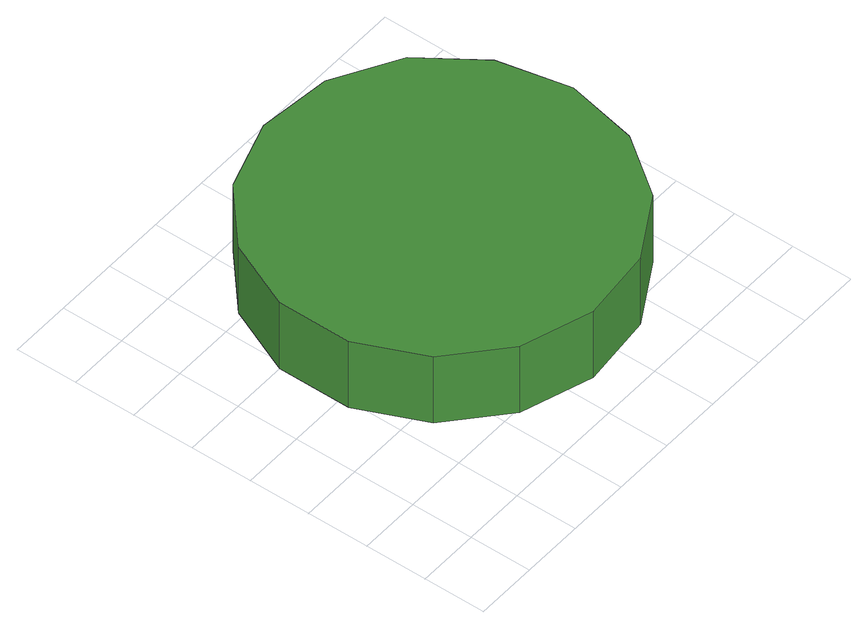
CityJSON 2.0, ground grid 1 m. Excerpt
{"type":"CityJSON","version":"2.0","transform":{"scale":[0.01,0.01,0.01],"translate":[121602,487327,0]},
"CityObjects":{
"tree1":{"type":"SolitaryVegetationObject","attributes":{"function":"something"},"geometry":[{"type":"MultiSurface","lod":"1","boundaries":[[[0,1,2,3,4,5,6,7,8,9,10,11,12,13,14]],[[15,16,17,18,19,20,21,22,23,24,25,26,27,28,29]],[[0,29,28,1]],[[1,28,27,2]],[[2,27,26,3]],[[3,26,25,4]],[[4,25,24,5]],[[5,24,23,6]],[[6,23,22,7]],[[7,22,21,8]],[[8,21,20,9]],[[9,20,19,10]],[[10,19,18,11]],[[11,18,17,12]],[[12,17,16,13]],[[13,16,15,14]],[[14,15,29,0]]]}]}
},
"vertices":[
[655,341,143],[630,457,143],[561,553,143],[458,612,143],[340,625,143],[227,588,143],[139,509,143],[91,401,143],[91,282,143],[139,174,143],[227,95,143],[340,58,143],[458,70,143],[561,130,143],[630,225,143],[630,225,16],[561,130,16],[458,70,16],[340,58,16],[227,95,16],[139,174,16],[91,282,16],[91,401,16],[139,509,16],[227,588,16],[340,625,16],[458,612,16],[561,553,16],[630,457,16],[655,341,16]
]}
